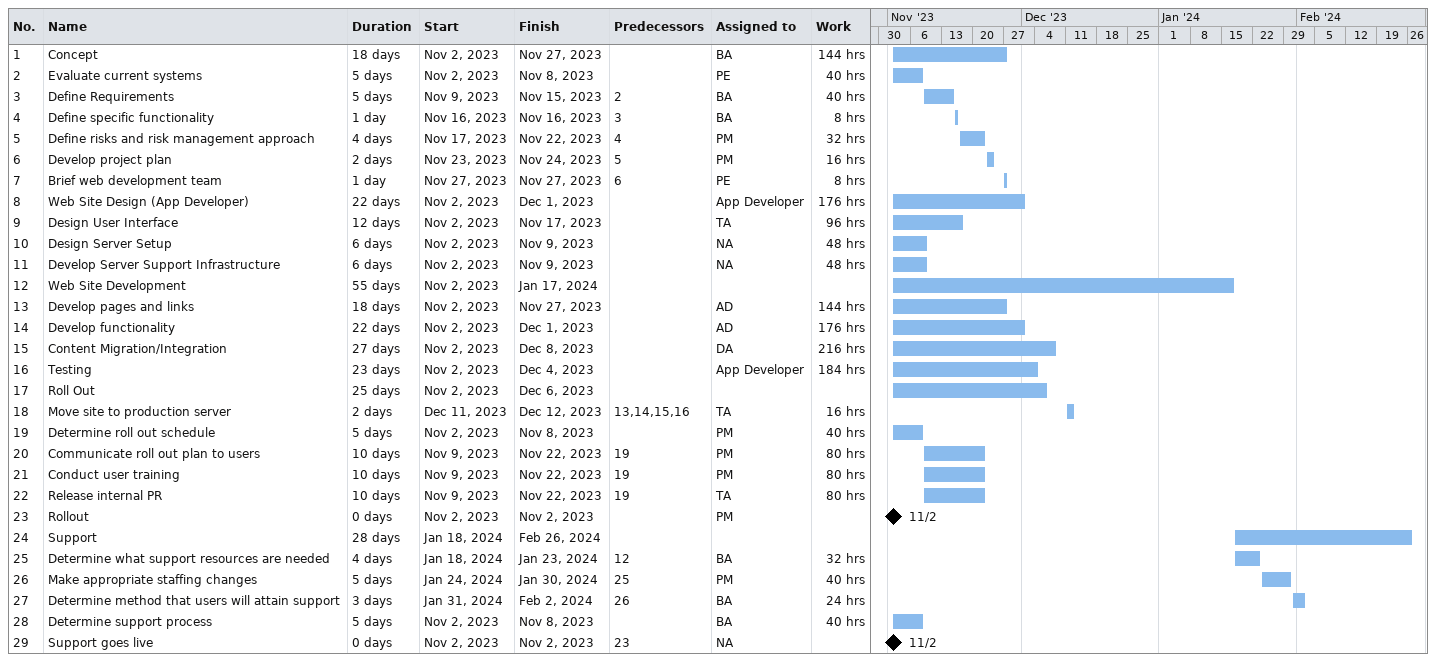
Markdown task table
| ID | Task | Duration | Start | Finish | Predecessors | Resources | Work (h) |
|---|---|---|---|---|---|---|---|
| 1 | Concept | 18d | 2023-11-02 | 2023-11-27 |  | BA | 144 |
| 2 | Evaluate current systems | 5d | 2023-11-02 | 2023-11-08 |  | PE | 40 |
| 3 | Define Requirements | 5d | 2023-11-09 | 2023-11-15 | 2 | BA | 40 |
| 4 | Define specific functionality | 1d | 2023-11-16 | 2023-11-16 | 3 | BA | 8 |
| 5 | Define risks and risk management approach | 4d | 2023-11-17 | 2023-11-22 | 4 | PM | 32 |
| 6 | Develop project plan | 2d | 2023-11-23 | 2023-11-24 | 5 | PM | 16 |
| 7 | Brief web development team | 1d | 2023-11-27 | 2023-11-27 | 6 | PE | 8 |
| 8 | Web Site Design (App Developer) | 22d | 2023-11-02 | 2023-12-01 |  | App Developer | 176 |
| 9 | Design User Interface | 12d | 2023-11-02 | 2023-11-17 |  | TA | 96 |
| 10 | Design Server Setup | 6d | 2023-11-02 | 2023-11-09 |  | NA | 48 |
| 11 | Develop Server Support Infrastructure | 6d | 2023-11-02 | 2023-11-09 |  | NA | 48 |
| 12 | Web Site Development | 55d | 2023-11-02 | 2024-01-17 |  |  |  |
| 13 | Develop pages and links | 18d | 2023-11-02 | 2023-11-27 |  | AD | 144 |
| 14 | Develop functionality | 22d | 2023-11-02 | 2023-12-01 |  | AD | 176 |
| 15 | Content Migration/Integration | 27d | 2023-11-02 | 2023-12-08 |  | DA | 216 |
| 16 | Testing | 23d | 2023-11-02 | 2023-12-04 |  | App Developer | 184 |
| 17 | Roll Out | 25d | 2023-11-02 | 2023-12-06 |  |  |  |
| 18 | Move site to production server | 2d | 2023-12-11 | 2023-12-12 | 13, 14, 15, 16 | TA | 16 |
| 19 | Determine roll out schedule | 5d | 2023-11-02 | 2023-11-08 |  | PM | 40 |
| 20 | Communicate roll out plan to users | 10d | 2023-11-09 | 2023-11-22 | 19 | PM | 80 |
| 21 | Conduct user training | 10d | 2023-11-09 | 2023-11-22 | 19 | PM | 80 |
| 22 | Release internal PR | 10d | 2023-11-09 | 2023-11-22 | 19 | TA | 80 |
| 23 | Rollout | 0d | 2023-11-02 | 2023-11-02 |  | PM |  |
| 24 | Support | 28d | 2024-01-18 | 2024-02-26 |  |  |  |
| 25 | Determine what support resources are needed | 4d | 2024-01-18 | 2024-01-23 | 12 | BA | 32 |
| 26 | Make appropriate staffing changes | 5d | 2024-01-24 | 2024-01-30 | 25 | PM | 40 |
| 27 | Determine method that users will attain support | 3d | 2024-01-31 | 2024-02-02 | 26 | BA | 24 |
| 28 | Determine support process | 5d | 2023-11-02 | 2023-11-08 |  | BA | 40 |
| 29 | Support goes live | 0d | 2023-11-02 | 2023-11-02 | 23 | NA |  |
